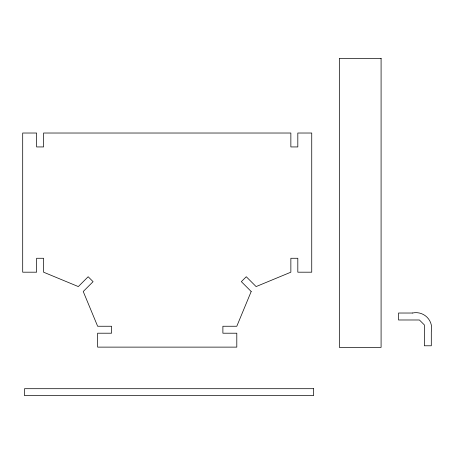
<?xml version="1.0" encoding="UTF-8"?>
<svg xmlns="http://www.w3.org/2000/svg" width="454" height="454" viewBox="0 0 454 454"><rect width="100%" height="100%" fill="white"/><g stroke="black" fill="none" stroke-linecap="round" stroke-linejoin="round"><path stroke-width="0.68" d="M251.193 291.502L236.801 326.25L222.886 326.25L222.886 333.208L236.801 333.208L236.801 347.123L97.638 347.123L97.638 333.208L111.553 333.208L111.553 326.25L97.638 326.25L83.241 291.502L93.081 281.662L88.161 276.741L78.321 286.582L43.573 272.19L43.573 258.269L36.615 258.269L36.615 272.19L22.7 272.19L22.7 133.022L36.615 133.022L36.615 146.937L43.573 146.937L43.573 133.022L290.861 133.022L290.861 146.937L297.818 146.937L297.818 133.022L311.739 133.022L311.739 272.19L297.818 272.19L297.818 258.269L290.861 258.269L290.861 272.19L256.113 286.582L246.272 276.741L241.352 281.662L251.193 291.502M381.088 58.345L339.337 58.345L339.337 347.378L381.088 347.378L381.088 58.345M412.465 313.027L398.544 313.027L398.544 319.985L419.422 319.985L424.342 324.905L424.342 345.783L431.3 345.783L431.3 331.868A15.748 15.748 0 0 0 412.465 313.027M313.549 388.698L24.51 388.698L24.51 395.655L313.549 395.655L313.549 388.698"/></g></svg>
